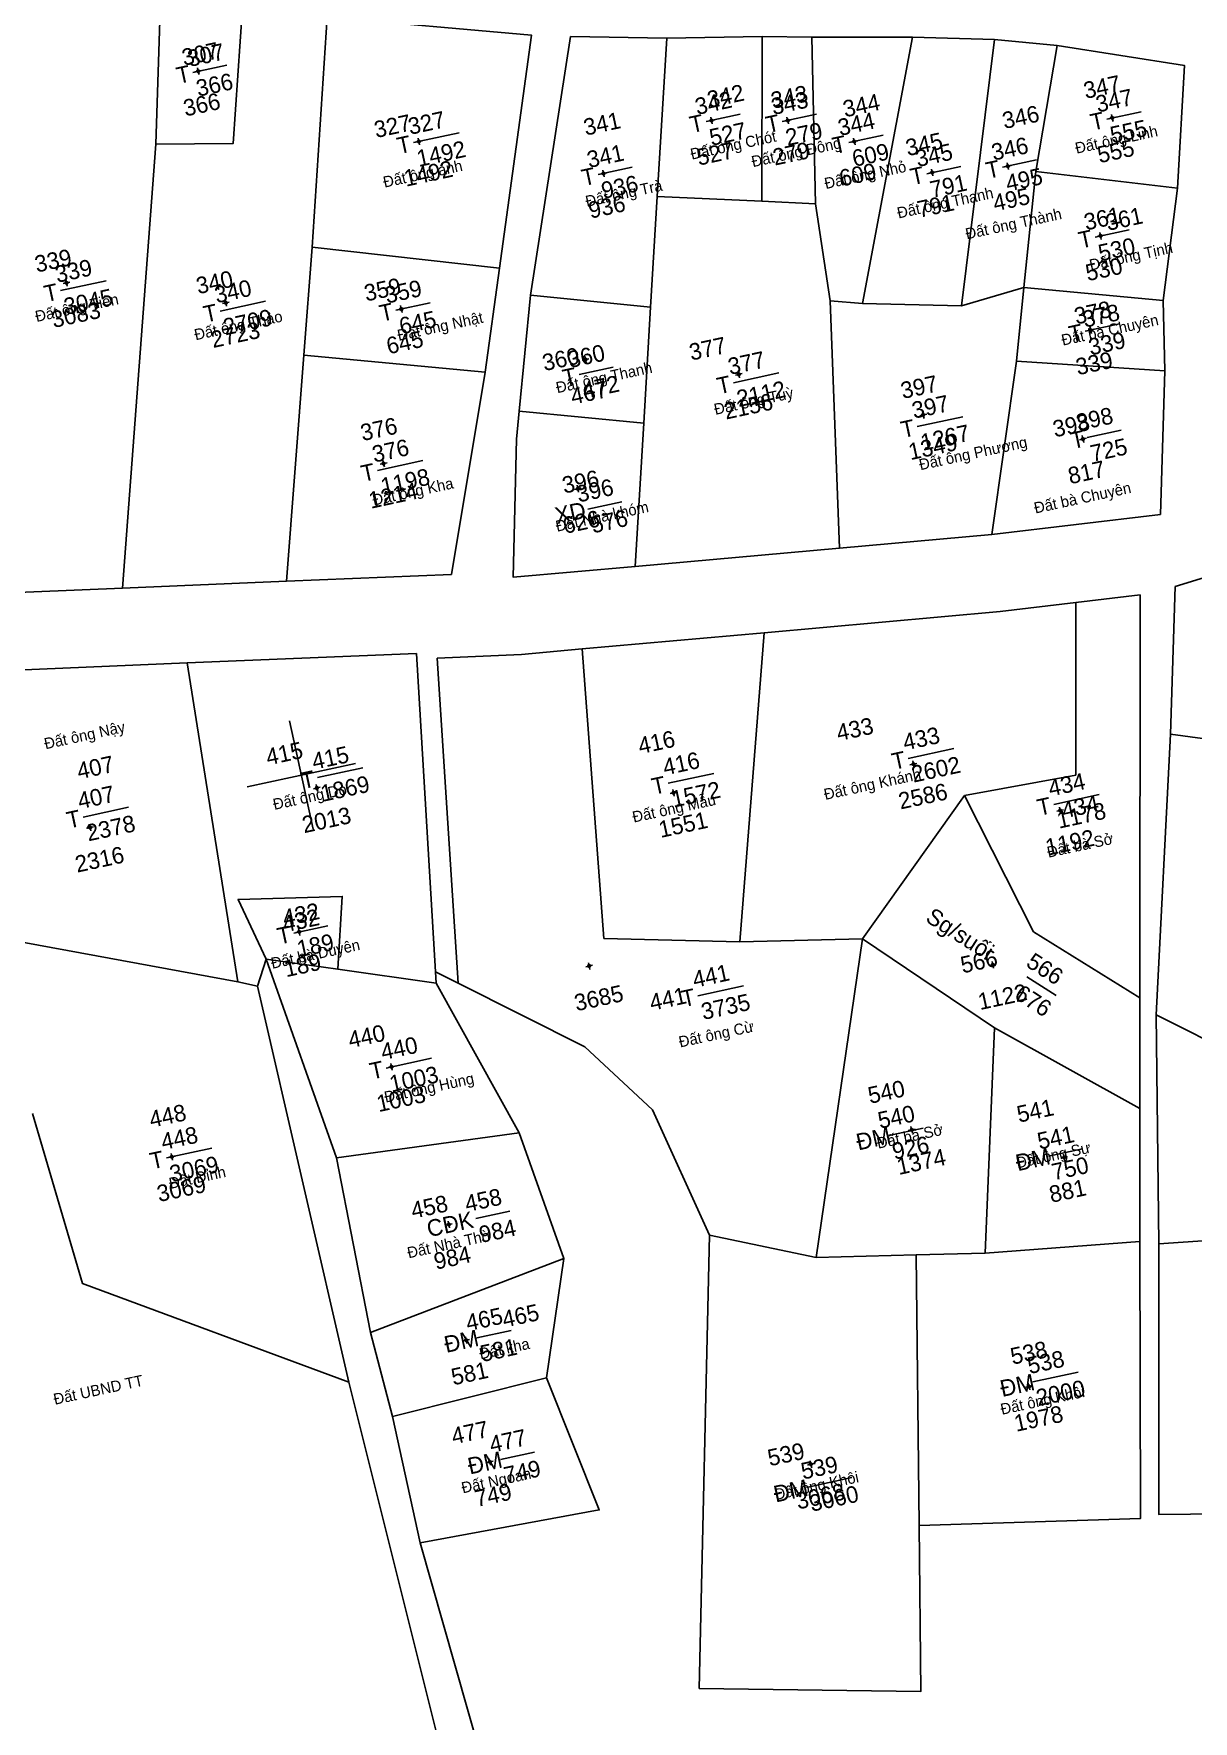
# Model space of a CAD drawing. Extents: x 537054 to 538409, y 1836408 to 1837892.
# Drawn here: x 537497.6 to 537707, y 1836934.9 to 1837239.7 of the extents above; entities that cross this region are included whole.
import ezdxf

# ---------------------------------------------------------------- set-up
doc = ezdxf.new("R2010")
doc.units = 0
for name, color, linetype in [('Level 11', 7, 'Continuous'), ('Level 15', 7, 'Continuous'), ('Level 2', 7, 'Continuous'), ('Level 22', 7, 'Continuous'), ('Level 45', 7, 'Continuous'), ('Level 56', 7, 'Continuous'), ('Level 63', 7, 'Continuous')]:
    doc.layers.add(name, color=color, linetype=linetype)

msp = doc.modelspace()

# ---------------------------------------------------------------- linework, layer by layer
at = {"layer": 'Level 11'}
for p, q in [((537527, 1837232.85), (537526.68, 1837232.79)), ((537527.23, 1837233.22), (537527, 1837232.85)), ((537527, 1837232.85), (537527.36, 1837232.62)), ((537527.17, 1837233.52), (537527.23, 1837233.22)), ((537527.6, 1837232.98), (537527.23, 1837233.22)), ((537527.36, 1837232.62), (537527.6, 1837232.98)), ((537527.36, 1837232.62), (537527.43, 1837232.31)), ((537527.91, 1837233.05), (537527.6, 1837232.98)), ((537619.69, 1837223.97), (537619.38, 1837223.91)), ((537619.92, 1837224.34), (537619.69, 1837223.97)), ((537619.69, 1837223.97), (537620.06, 1837223.74)), ((537619.86, 1837224.65), (537619.92, 1837224.34)), ((537620.29, 1837224.1), (537619.92, 1837224.34)), ((537620.06, 1837223.74), (537620.29, 1837224.1)), ((537620.06, 1837223.74), (537620.12, 1837223.43)), ((537620.6, 1837224.17), (537620.29, 1837224.1)), ((537633.44, 1837223.98), (537633.13, 1837223.91)), ((537633.67, 1837224.34), (537633.44, 1837223.98)), ((537633.44, 1837223.98), (537633.81, 1837223.74)), ((537633.61, 1837224.65), (537633.67, 1837224.34)), ((537634.04, 1837224.11), (537633.67, 1837224.34)), ((537633.81, 1837223.74), (537634.04, 1837224.11)), ((537633.81, 1837223.74), (537633.87, 1837223.44)), ((537634.35, 1837224.17), (537634.04, 1837224.11)), ((537692.05, 1837224.42), (537691.74, 1837224.35)), ((537692.29, 1837224.78), (537692.05, 1837224.42)), ((537692.05, 1837224.42), (537692.42, 1837224.18)), ((537692.23, 1837225.09), (537692.29, 1837224.78)), ((537692.66, 1837224.55), (537692.29, 1837224.78)), ((537692.42, 1837224.18), (537692.66, 1837224.55)), ((537692.42, 1837224.18), (537692.49, 1837223.87)), ((537692.97, 1837224.61), (537692.66, 1837224.55)), ((537566.83, 1837220.17), (537566.52, 1837220.11)), ((537567.07, 1837220.54), (537566.83, 1837220.17)), ((537566.83, 1837220.17), (537567.2, 1837219.94)), ((537567, 1837220.85), (537567.07, 1837220.54)), ((537567.43, 1837220.3), (537567.07, 1837220.54)), ((537567.2, 1837219.94), (537567.43, 1837220.3)), ((537567.2, 1837219.94), (537567.26, 1837219.63)), ((537567.75, 1837220.37), (537567.43, 1837220.3)), ((537645.47, 1837220.18), (537645.17, 1837220.11)), ((537645.71, 1837220.55), (537645.47, 1837220.18)), ((537645.47, 1837220.18), (537645.84, 1837219.94)), ((537645.64, 1837220.86), (537645.71, 1837220.55)), ((537646.07, 1837220.31), (537645.71, 1837220.55)), ((537645.84, 1837219.94), (537646.07, 1837220.31)), ((537645.84, 1837219.94), (537645.9, 1837219.63)), ((537646.38, 1837220.38), (537646.07, 1837220.31)), ((537673.37, 1837216.39), (537673.43, 1837216.08)), ((537600.16, 1837214.4), (537599.85, 1837214.33)), ((537600.4, 1837214.77), (537600.16, 1837214.4)), ((537600.16, 1837214.4), (537600.53, 1837214.16)), ((537600.33, 1837215.07), (537600.4, 1837214.77)), ((537600.76, 1837214.53), (537600.4, 1837214.77)), ((537600.53, 1837214.16), (537600.76, 1837214.53)), ((537600.53, 1837214.16), (537600.59, 1837213.86)), ((537601.08, 1837214.6), (537600.76, 1837214.53)), ((537659.52, 1837214.56), (537659.21, 1837214.49)), ((537659.76, 1837214.93), (537659.52, 1837214.56)), ((537659.52, 1837214.56), (537659.89, 1837214.32)), ((537659.69, 1837215.24), (537659.76, 1837214.93)), ((537660.13, 1837214.69), (537659.76, 1837214.93)), ((537659.89, 1837214.32), (537660.13, 1837214.69)), ((537659.89, 1837214.32), (537659.96, 1837214.01)), ((537660.44, 1837214.76), (537660.13, 1837214.69)), ((537673.2, 1837215.71), (537672.89, 1837215.64)), ((537673.43, 1837216.08), (537673.2, 1837215.71)), ((537673.2, 1837215.71), (537673.56, 1837215.47)), ((537673.8, 1837215.84), (537673.43, 1837216.08)), ((537673.56, 1837215.47), (537673.8, 1837215.84)), ((537673.56, 1837215.47), (537673.63, 1837215.16)), ((537674.11, 1837215.91), (537673.8, 1837215.84)), ((537689.91, 1837203.11), (537689.61, 1837203.05)), ((537690.15, 1837203.48), (537689.91, 1837203.11)), ((537689.91, 1837203.11), (537690.28, 1837202.88)), ((537690.08, 1837203.79), (537690.15, 1837203.48)), ((537690.52, 1837203.24), (537690.15, 1837203.48)), ((537690.28, 1837202.88), (537690.52, 1837203.24)), ((537690.28, 1837202.88), (537690.35, 1837202.56)), ((537690.82, 1837203.31), (537690.52, 1837203.24)), ((537503.43, 1837195.03), (537503.19, 1837194.66)), ((537503.36, 1837195.34), (537503.43, 1837195.03)), ((537503.8, 1837194.79), (537503.43, 1837195.03)), ((537503.19, 1837194.66), (537502.89, 1837194.59)), ((537503.19, 1837194.66), (537503.56, 1837194.42)), ((537503.56, 1837194.42), (537503.8, 1837194.79)), ((537503.56, 1837194.42), (537503.63, 1837194.11)), ((537504.1, 1837194.86), (537503.8, 1837194.79)), ((537531.98, 1837191.04), (537531.68, 1837190.98)), ((537532.22, 1837191.41), (537531.98, 1837191.04)), ((537531.98, 1837191.04), (537532.35, 1837190.81)), ((537532.15, 1837191.72), (537532.22, 1837191.41)), ((537532.59, 1837191.17), (537532.22, 1837191.41)), ((537532.35, 1837190.81), (537532.59, 1837191.17)), ((537532.35, 1837190.81), (537532.42, 1837190.5)), ((537532.89, 1837191.24), (537532.59, 1837191.17)), ((537563.66, 1837189.91), (537563.35, 1837189.85)), ((537563.9, 1837190.28), (537563.66, 1837189.91)), ((537563.66, 1837189.91), (537564.03, 1837189.68)), ((537563.83, 1837190.6), (537563.9, 1837190.28)), ((537564.27, 1837190.05), (537563.9, 1837190.28)), ((537564.03, 1837189.68), (537564.27, 1837190.05)), ((537564.03, 1837189.68), (537564.1, 1837189.36)), ((537564.58, 1837190.11), (537564.27, 1837190.05)), ((537688.15, 1837186.12), (537687.83, 1837186.05)), ((537688.39, 1837186.49), (537688.15, 1837186.12)), ((537688.15, 1837186.12), (537688.52, 1837185.88)), ((537688.32, 1837186.8), (537688.39, 1837186.49)), ((537688.75, 1837186.25), (537688.39, 1837186.49)), ((537688.52, 1837185.88), (537688.75, 1837186.25)), ((537688.52, 1837185.88), (537688.58, 1837185.57)), ((537689.07, 1837186.32), (537688.75, 1837186.25)), ((537596.93, 1837180.81), (537596.62, 1837180.74)), ((537597.17, 1837181.18), (537596.93, 1837180.81)), ((537596.93, 1837180.81), (537597.3, 1837180.57)), ((537597.1, 1837181.49), (537597.17, 1837181.18)), ((537597.54, 1837180.94), (537597.17, 1837181.18)), ((537597.3, 1837180.57), (537597.54, 1837180.94)), ((537597.3, 1837180.57), (537597.37, 1837180.26)), ((537597.85, 1837181.01), (537597.54, 1837180.94)), ((537624.61, 1837178.12), (537624.31, 1837178.06)), ((537624.85, 1837178.49), (537624.61, 1837178.12)), ((537624.61, 1837178.12), (537624.98, 1837177.88)), ((537624.79, 1837178.79), (537624.85, 1837178.49)), ((537625.22, 1837178.25), (537624.85, 1837178.49)), ((537624.98, 1837177.88), (537625.22, 1837178.25)), ((537624.98, 1837177.88), (537625.05, 1837177.58)), ((537625.52, 1837178.32), (537625.22, 1837178.25)), ((537657.92, 1837170.79), (537657.61, 1837170.72)), ((537658.16, 1837171.15), (537657.92, 1837170.79)), ((537657.92, 1837170.79), (537658.29, 1837170.55)), ((537658.1, 1837171.46), (537658.16, 1837171.15)), ((537658.53, 1837170.92), (537658.16, 1837171.15)), ((537658.29, 1837170.55), (537658.53, 1837170.92)), ((537658.29, 1837170.55), (537658.36, 1837170.24)), ((537658.84, 1837170.98), (537658.53, 1837170.92)), ((537686.76, 1837166.44), (537686.46, 1837166.38)), ((537687, 1837166.81), (537686.76, 1837166.44)), ((537686.76, 1837166.44), (537687.13, 1837166.2)), ((537686.93, 1837167.12), (537687, 1837166.81)), ((537687.36, 1837166.57), (537687, 1837166.81)), ((537687.13, 1837166.2), (537687.36, 1837166.57)), ((537687.13, 1837166.2), (537687.19, 1837165.89)), ((537687.67, 1837166.64), (537687.36, 1837166.57)), ((537560.46, 1837162.01), (537560.15, 1837161.94)), ((537560.7, 1837162.38), (537560.46, 1837162.01)), ((537560.46, 1837162.01), (537560.83, 1837161.77)), ((537560.63, 1837162.69), (537560.7, 1837162.38)), ((537561.07, 1837162.14), (537560.7, 1837162.38)), ((537560.83, 1837161.77), (537561.07, 1837162.14)), ((537560.83, 1837161.77), (537560.9, 1837161.46)), ((537561.38, 1837162.21), (537561.07, 1837162.14)), ((537595.53, 1837157.47), (537595.22, 1837157.4)), ((537595.77, 1837157.84), (537595.53, 1837157.47)), ((537595.53, 1837157.47), (537595.9, 1837157.23)), ((537595.7, 1837158.15), (537595.77, 1837157.84)), ((537596.13, 1837157.6), (537595.77, 1837157.84)), ((537595.9, 1837157.23), (537596.13, 1837157.6)), ((537595.9, 1837157.23), (537595.96, 1837156.92)), ((537596.45, 1837157.67), (537596.13, 1837157.6)), ((537656.13, 1837107.71), (537655.82, 1837107.64)), ((537656.37, 1837108.08), (537656.13, 1837107.71)), ((537656.13, 1837107.71), (537656.5, 1837107.47)), ((537656.31, 1837108.38), (537656.37, 1837108.08)), ((537656.74, 1837107.84), (537656.37, 1837108.08)), ((537656.5, 1837107.47), (537656.74, 1837107.84)), ((537656.5, 1837107.47), (537656.57, 1837107.17)), ((537657.05, 1837107.91), (537656.74, 1837107.84)), ((537548.66, 1837103.79), (537548.42, 1837103.42)), ((537548.6, 1837104.09), (537548.66, 1837103.79)), ((537549.03, 1837103.55), (537548.66, 1837103.79)), ((537548.79, 1837103.18), (537549.03, 1837103.55)), ((537549.33, 1837103.62), (537549.03, 1837103.55)), ((537548.42, 1837103.42), (537548.12, 1837103.35)), ((537548.42, 1837103.42), (537548.79, 1837103.18)), ((537548.79, 1837103.18), (537548.86, 1837102.88)), ((537612.82, 1837102.57), (537612.51, 1837102.5)), ((537613.06, 1837102.94), (537612.82, 1837102.57)), ((537612.82, 1837102.57), (537613.19, 1837102.33)), ((537612.99, 1837103.24), (537613.06, 1837102.94)), ((537613.43, 1837102.7), (537613.06, 1837102.94)), ((537613.19, 1837102.33), (537613.43, 1837102.7)), ((537613.19, 1837102.33), (537613.26, 1837102.03)), ((537613.74, 1837102.77), (537613.43, 1837102.7)), ((537682.67, 1837099.35), (537682.36, 1837099.28)), ((537682.9, 1837099.72), (537682.67, 1837099.35)), ((537682.67, 1837099.35), (537683.03, 1837099.11)), ((537682.84, 1837100.03), (537682.9, 1837099.72)), ((537683.27, 1837099.48), (537682.9, 1837099.72)), ((537683.03, 1837099.11), (537683.27, 1837099.48)), ((537683.03, 1837099.11), (537683.1, 1837098.8)), ((537683.57, 1837099.54), (537683.27, 1837099.48)), ((537507.44, 1837096.3), (537507.14, 1837096.24)), ((537507.68, 1837096.67), (537507.44, 1837096.3)), ((537507.44, 1837096.3), (537507.81, 1837096.06)), ((537507.61, 1837096.98), (537507.68, 1837096.67)), ((537508.05, 1837096.43), (537507.68, 1837096.67)), ((537507.81, 1837096.06), (537508.05, 1837096.43)), ((537507.81, 1837096.06), (537507.88, 1837095.75)), ((537508.35, 1837096.5), (537508.05, 1837096.43)), ((537545.2, 1837077.42), (537544.89, 1837077.36)), ((537545.43, 1837077.79), (537545.2, 1837077.42)), ((537545.2, 1837077.42), (537545.56, 1837077.19)), ((537545.37, 1837078.11), (537545.43, 1837077.79)), ((537545.8, 1837077.55), (537545.43, 1837077.79)), ((537545.56, 1837077.19), (537545.8, 1837077.55)), ((537545.56, 1837077.19), (537545.63, 1837076.87)), ((537546.11, 1837077.62), (537545.8, 1837077.55)), ((537597.59, 1837071.27), (537597.29, 1837071.21)), ((537597.83, 1837071.64), (537597.59, 1837071.27)), ((537597.59, 1837071.27), (537597.96, 1837071.04)), ((537597.77, 1837071.94), (537597.83, 1837071.64)), ((537598.2, 1837071.4), (537597.83, 1837071.64)), ((537597.96, 1837071.04), (537598.2, 1837071.4)), ((537597.96, 1837071.04), (537598.03, 1837070.73)), ((537598.5, 1837071.47), (537598.2, 1837071.4)), ((537670.49, 1837071.48), (537670.19, 1837071.42)), ((537670.73, 1837071.85), (537670.49, 1837071.48)), ((537670.49, 1837071.48), (537670.86, 1837071.24)), ((537670.66, 1837072.15), (537670.73, 1837071.85)), ((537671.1, 1837071.61), (537670.73, 1837071.85)), ((537670.86, 1837071.24), (537671.1, 1837071.61)), ((537670.86, 1837071.24), (537670.93, 1837070.94)), ((537671.4, 1837071.68), (537671.1, 1837071.61)), ((537561.9, 1837053.05), (537561.59, 1837052.98)), ((537562.13, 1837053.42), (537561.9, 1837053.05)), ((537561.9, 1837053.05), (537562.26, 1837052.81)), ((537562.07, 1837053.72), (537562.13, 1837053.42)), ((537562.5, 1837053.18), (537562.13, 1837053.42)), ((537562.26, 1837052.81), (537562.5, 1837053.18)), ((537562.26, 1837052.81), (537562.33, 1837052.51)), ((537562.81, 1837053.25), (537562.5, 1837053.18)), ((537655.83, 1837041.7), (537655.52, 1837041.63)), ((537656.06, 1837042.06), (537655.83, 1837041.7)), ((537655.83, 1837041.7), (537656.2, 1837041.46)), ((537656, 1837042.37), (537656.06, 1837042.06)), ((537656.43, 1837041.83), (537656.06, 1837042.06)), ((537656.2, 1837041.46), (537656.43, 1837041.83)), ((537656.2, 1837041.46), (537656.26, 1837041.16)), ((537656.74, 1837041.89), (537656.43, 1837041.83)), ((537522.22, 1837036.81), (537521.91, 1837036.74)), ((537522.46, 1837037.18), (537522.22, 1837036.81)), ((537522.22, 1837036.81), (537522.59, 1837036.57)), ((537522.39, 1837037.48), (537522.46, 1837037.18)), ((537522.83, 1837036.94), (537522.46, 1837037.18)), ((537522.59, 1837036.57), (537522.83, 1837036.94)), ((537522.59, 1837036.57), (537522.65, 1837036.27)), ((537523.14, 1837037.01), (537522.83, 1837036.94)), ((537683.36, 1837036.67), (537683.04, 1837036.6)), ((537683.6, 1837037.04), (537683.36, 1837036.67)), ((537683.36, 1837036.67), (537683.73, 1837036.43)), ((537683.53, 1837037.34), (537683.6, 1837037.04)), ((537683.96, 1837036.8), (537683.6, 1837037.04)), ((537683.73, 1837036.43), (537683.96, 1837036.8)), ((537684.28, 1837036.87), (537683.96, 1837036.8)), ((537683.73, 1837036.43), (537683.79, 1837036.13)), ((537572.23, 1837024.59), (537571.93, 1837024.52)), ((537572.47, 1837024.96), (537572.23, 1837024.59)), ((537572.23, 1837024.59), (537572.6, 1837024.35)), ((537572.41, 1837025.26), (537572.47, 1837024.96)), ((537572.84, 1837024.72), (537572.47, 1837024.96)), ((537572.6, 1837024.35), (537572.84, 1837024.72)), ((537572.6, 1837024.35), (537572.67, 1837024.05)), ((537573.14, 1837024.79), (537572.84, 1837024.72)), ((537575.36, 1837003.71), (537575.05, 1837003.64)), ((537575.6, 1837004.08), (537575.36, 1837003.71)), ((537575.36, 1837003.71), (537575.73, 1837003.47)), ((537575.53, 1837004.39), (537575.6, 1837004.08)), ((537575.97, 1837003.84), (537575.6, 1837004.08)), ((537575.73, 1837003.47), (537575.97, 1837003.84)), ((537575.73, 1837003.47), (537575.8, 1837003.16)), ((537576.28, 1837003.91), (537575.97, 1837003.84)), ((537677.01, 1836995.32), (537676.71, 1836995.26)), ((537677.25, 1836995.69), (537677.01, 1836995.32)), ((537677.01, 1836995.32), (537677.38, 1836995.08)), ((537677.18, 1836995.99), (537677.25, 1836995.69)), ((537677.62, 1836995.45), (537677.25, 1836995.69)), ((537677.38, 1836995.08), (537677.62, 1836995.45)), ((537677.38, 1836995.08), (537677.44, 1836994.78)), ((537677.92, 1836995.52), (537677.62, 1836995.45)), ((537579.62, 1836981.73), (537579.3, 1836981.66)), ((537579.85, 1836982.1), (537579.62, 1836981.73)), ((537579.62, 1836981.73), (537579.98, 1836981.49)), ((537579.79, 1836982.41), (537579.85, 1836982.1)), ((537580.22, 1836981.86), (537579.85, 1836982.1)), ((537579.98, 1836981.49), (537580.22, 1836981.86)), ((537580.53, 1836981.93), (537580.22, 1836981.86)), ((537637.87, 1836981.65), (537637.64, 1836981.29)), ((537637.81, 1836981.97), (537637.87, 1836981.65)), ((537638.24, 1836981.42), (537637.87, 1836981.65)), ((537579.98, 1836981.49), (537580.05, 1836981.18)), ((537637.64, 1836981.29), (537637.32, 1836981.22)), ((537637.64, 1836981.29), (537638, 1836981.05)), ((537638, 1836981.05), (537638.24, 1836981.42)), ((537638, 1836981.05), (537638.07, 1836980.74)), ((537638.55, 1836981.48), (537638.24, 1836981.42))]:
    msp.add_line(p, q, dxfattribs=at)
for centre in [(537527.3, 1837232.92), (537619.99, 1837224.04), (537633.74, 1837224.04), (537692.36, 1837224.48), (537567.13, 1837220.24), (537645.77, 1837220.24), (537600.46, 1837214.46), (537659.82, 1837214.62), (537673.5, 1837215.78), (537690.21, 1837203.18), (537503.49, 1837194.72), (537532.28, 1837191.11), (537563.97, 1837189.98), (537688.45, 1837186.18), (537597.24, 1837180.88), (537624.92, 1837178.19), (537658.23, 1837170.85), (537687.06, 1837166.51), (537560.76, 1837162.08), (537595.83, 1837157.53), (537656.44, 1837107.77), (537548.73, 1837103.49), (537613.13, 1837102.64), (537682.97, 1837099.41), (537507.75, 1837096.37), (537545.5, 1837077.49), (537597.9, 1837071.34), (537670.79, 1837071.55), (537562.2, 1837053.11), (537656.13, 1837041.76), (537522.52, 1837036.88), (537683.66, 1837036.74), (537572.54, 1837024.66), (537575.66, 1837003.77), (537677.31, 1836995.39), (537579.92, 1836981.8), (537637.94, 1836981.35)]:
    msp.add_circle(centre, 0.075, dxfattribs=at)
at = {"layer": 'Level 15'}
for p, q in [((537526.32, 1837232.71), (537532.48, 1837234.04)), ((537691.38, 1837224.28), (537697.54, 1837225.61)), ((537619.01, 1837223.84), (537625.17, 1837225.17)), ((537632.76, 1837223.83), (537638.92, 1837225.16)), ((537566.16, 1837220.03), (537574.38, 1837221.8)), ((537644.79, 1837220.04), (537650.95, 1837221.37)), ((537672.52, 1837215.57), (537678.68, 1837216.9)), ((537599.49, 1837214.26), (537605.65, 1837215.59)), ((537658.85, 1837214.42), (537665.01, 1837215.75)), ((537689.24, 1837202.98), (537695.4, 1837204.31)), ((537502.43, 1837193.3), (537510.64, 1837195.07)), ((537531.22, 1837189.61), (537539.43, 1837191.38)), ((537563, 1837189.78), (537569.15, 1837191.11)), ((537687.48, 1837185.99), (537693.64, 1837187.31)), ((537596.07, 1837178.13), (537602.23, 1837179.46)), ((537623.93, 1837176.66), (537632.14, 1837178.44)), ((537657.14, 1837168.75), (537665.35, 1837170.53)), ((537687.81, 1837166.77), (537693.97, 1837168.1)), ((537559.66, 1837160.82), (537567.87, 1837162.6)), ((537597.62, 1837153.86), (537603.78, 1837155.19)), ((537655.51, 1837108.84), (537663.72, 1837110.61)), ((537548.8, 1837105.36), (537557.01, 1837107.14)), ((537612.16, 1837104.33), (537620.37, 1837106.1)), ((537681.77, 1837100.52), (537689.98, 1837102.3)), ((537506.49, 1837098.24), (537514.7, 1837100.01)), ((537544.53, 1837077.29), (537550.69, 1837078.62)), ((537617.53, 1837065.98), (537625.74, 1837067.75)), ((537676.9, 1837069.4), (537682.19, 1837065.99)), ((537561.23, 1837052.91), (537569.44, 1837054.68)), ((537652.03, 1837040.75), (537658.19, 1837042.08)), ((537521.54, 1837036.67), (537529.75, 1837038.45)), ((537680.83, 1837037.01), (537686.99, 1837038.34)), ((537577.43, 1837025.71), (537583.58, 1837027.04)), ((537577.62, 1837004.2), (537583.78, 1837005.53)), ((537678.01, 1836996.23), (537686.22, 1836998.01)), ((537581.88, 1836982.23), (537588.04, 1836983.56)), ((537637.11, 1836977.17), (537645.32, 1836978.95))]:
    msp.add_line(p, q, dxfattribs=at)
at = {"layer": 'Level 22'}
for points in [[(537520.45, 1837245.86), (537519.61, 1837219.74)], [(537519.61, 1837219.74), (537533.6, 1837219.88), (537535.31, 1837244.43)], [(537550.6, 1837242.67), (537547.89, 1837201.18)], [(537581.72, 1837197.39), (537587.5, 1837239.41), (537550.6, 1837242.67)], [(537611.89, 1837238.87), (537594.54, 1837239.17), (537587.29, 1837192.5)], [(537610.19, 1837210.31), (537611.89, 1837238.87)], [(537629.12, 1837239.18), (537611.89, 1837238.87)], [(537629.06, 1837209.43), (537629.12, 1837239.18)], [(537638.11, 1837239.07), (537629.12, 1837239.18)], [(537656.27, 1837239.08), (537638.11, 1837239.07)], [(537638.73, 1837208.98), (537638.11, 1837239.07)], [(537647.22, 1837190.99), (537656.27, 1837239.08)], [(537671.07, 1837238.68), (537656.27, 1837239.08)], [(537665.15, 1837190.56), (537671.07, 1837238.68)], [(537682.38, 1837237.57), (537671.07, 1837238.68)], [(537678.53, 1837214.79), (537682.38, 1837237.57)], [(537704.15, 1837211.8), (537705.39, 1837233.97), (537682.38, 1837237.57)], [(537519.61, 1837219.74), (537513.6, 1837139.58)], [(537678.53, 1837214.79), (537676.36, 1837193.86)], [(537704.15, 1837211.8), (537678.53, 1837214.79)], [(537608.99, 1837190.34), (537610.19, 1837210.31)], [(537629.06, 1837209.43), (537610.19, 1837210.31)], [(537701.55, 1837191.5), (537704.15, 1837211.8)], [(537638.73, 1837208.98), (537629.06, 1837209.43)], [(537641.43, 1837191.48), (537638.73, 1837208.98)], [(537547.89, 1837201.18), (537546.38, 1837181.64)], [(537547.89, 1837201.18), (537581.72, 1837197.39)], [(537579.09, 1837178.59), (537581.72, 1837197.39)], [(537587.29, 1837192.5), (537585.23, 1837171.51)], [(537587.29, 1837192.5), (537608.99, 1837190.34)], [(537676.36, 1837193.86), (537665.15, 1837190.56)], [(537675.03, 1837180.59), (537676.36, 1837193.86)], [(537676.36, 1837193.86), (537701.55, 1837191.5)], [(537607.74, 1837169.38), (537608.99, 1837190.34)], [(537641.43, 1837191.48), (537647.22, 1837190.99)], [(537643.1, 1837146.82), (537641.43, 1837191.48)], [(537647.22, 1837190.99), (537665.15, 1837190.56)], [(537701.82, 1837178.8), (537701.55, 1837191.5)], [(537546.38, 1837181.64), (537543.21, 1837140.81)], [(537546.38, 1837181.64), (537579.09, 1837178.59)], [(537675.03, 1837180.59), (537670.58, 1837149.27)], [(537675.03, 1837180.59), (537701.82, 1837178.8)], [(537573.05, 1837142.06), (537579.09, 1837178.59)], [(537701.05, 1837152.86), (537701.82, 1837178.8)], [(537585.23, 1837171.51), (537584.74, 1837166.48)], [(537585.23, 1837171.51), (537607.74, 1837169.38)], [(537606.19, 1837143.51), (537607.74, 1837169.38)], [(537584.74, 1837166.48), (537584.18, 1837141.55), (537606.19, 1837143.51)], [(537670.58, 1837149.27), (537701.05, 1837152.86)], [(537643.1, 1837146.82), (537670.58, 1837149.27)], [(537606.19, 1837143.51), (537643.1, 1837146.82)], [(537703.7, 1837139.89), (537727.08, 1837147.01)], [(537543.21, 1837140.81), (537513.6, 1837139.58)], [(537573.05, 1837142.06), (537543.21, 1837140.81)], [(537513.6, 1837139.58), (537488.79, 1837138.55), (537484.56, 1837138.55)], [(537685.77, 1837136.96), (537697.4, 1837138.34)], [(537697.4, 1837138.34), (537697.35, 1837065.6)], [(537703.7, 1837139.89), (537702.84, 1837113.22)], [(537629.48, 1837131.53), (537672.13, 1837135.36), (537685.77, 1837136.96)], [(537665.64, 1837102.12), (537685.75, 1837105.82), (537685.77, 1837136.96)], [(537596.65, 1837128.59), (537629.48, 1837131.53)], [(537625.11, 1837075.71), (537629.48, 1837131.53)], [(537596.65, 1837128.59), (537585.66, 1837127.61), (537570.45, 1837126.92)], [(537596.65, 1837128.59), (537600.54, 1837076.32), (537625.11, 1837075.71)], [(537525.27, 1837126.06), (537488.76, 1837124.54), (537482.47, 1837124.55)], [(537566.73, 1837127.78), (537525.27, 1837126.06)], [(537534.45, 1837068.5), (537525.27, 1837126.06)], [(537570.13, 1837070.27), (537566.73, 1837127.78)], [(537570.45, 1837126.92), (537574.2, 1837068.23)], [(537702.84, 1837113.22), (537700.27, 1837062.54)], [(537702.84, 1837113.22), (537733.53, 1837109.05)], [(537647.24, 1837076.23), (537665.64, 1837102.12)], [(537665.64, 1837102.12), (537678.1, 1837077.52), (537697.35, 1837065.6)], [(537552.48, 1837070.75), (537553.31, 1837083.89), (537534.5, 1837083.37), (537539.54, 1837072.59)], [(537534.45, 1837068.5), (537487.92, 1837077.01)], [(537625.11, 1837075.71), (537647.24, 1837076.23)], [(537638.9, 1837018.71), (537647.24, 1837076.23)], [(537671.11, 1837060.18), (537647.24, 1837076.23)], [(537539.54, 1837072.59), (537537.98, 1837067.7)], [(537539.54, 1837072.59), (537552.23, 1837036.7)], [(537552.48, 1837070.75), (537539.54, 1837072.59)], [(537570.25, 1837068.22), (537552.48, 1837070.75)], [(537570.25, 1837068.22), (537570.13, 1837070.27)], [(537570.13, 1837070.27), (537574.2, 1837068.23)], [(537534.45, 1837068.5), (537537.98, 1837067.7)], [(537537.98, 1837067.7), (537554.5, 1836996.2)], [(537585.22, 1837041.21), (537570.25, 1837068.22)], [(537574.2, 1837068.23), (537597.08, 1837056.74), (537609.3, 1837045.37), (537619.61, 1837022.74)], [(537697.35, 1837065.6), (537697.33, 1837045.59)], [(537700.27, 1837062.54), (537730.03, 1837047.58)], [(537700.27, 1837062.54), (537700.75, 1837021.15)], [(537669.4, 1837019.45), (537671.11, 1837060.18)], [(537697.33, 1837045.59), (537671.11, 1837060.18)], [(537697.33, 1837045.59), (537697.32, 1837021.59)], [(537554.5, 1836996.2), (537506.37, 1837013.98), (537497.38, 1837044.7)], [(537552.23, 1837036.7), (537585.22, 1837041.21)], [(537593.29, 1837018.52), (537585.22, 1837041.21)], [(537552.23, 1837036.7), (537558.37, 1837005.17)], [(537657.49, 1836970.31), (537657.76, 1836940.31), (537617.76, 1836940.87), (537619.61, 1837022.74)], [(537619.61, 1837022.74), (537638.9, 1837018.71)], [(537697.32, 1837021.59), (537697.47, 1836971.58), (537657.49, 1836970.31)], [(537697.32, 1837021.59), (537669.4, 1837019.45)], [(537700.75, 1837021.15), (537700.73, 1836972.3), (537729.22, 1836972.59), (537726.63, 1837015.41), (537719.25, 1837022.42), (537700.75, 1837021.15)], [(537558.37, 1837005.17), (537593.29, 1837018.52)], [(537590.21, 1836996.99), (537593.29, 1837018.52)], [(537656.91, 1837019.15), (537638.9, 1837018.71)], [(537669.4, 1837019.45), (537656.91, 1837019.15)], [(537657.49, 1836970.31), (537656.91, 1837019.15)], [(537558.37, 1837005.17), (537562.4, 1836989.97)], [(537562.4, 1836989.97), (537590.21, 1836996.99)], [(537567.37, 1836967.15), (537599.72, 1836973.12), (537590.21, 1836996.99)], [(537554.5, 1836996.2), (537573.94, 1836918.39), (537557.34, 1836899.63), (537533.13, 1836869.26)], [(537562.4, 1836989.97), (537567.37, 1836967.15)], [(537567.37, 1836967.15), (537580.14, 1836922.3), (537574.02, 1836898.05), (537548.21, 1836863.51)]]:
    msp.add_lwpolyline(points, dxfattribs=at)
at = {"layer": 'Level 63'}
for p, q in [((537548.02, 1837096.05), (537543.8, 1837115.6)), ((537536.13, 1837103.71), (537555.68, 1837107.93))]:
    msp.add_line(p, q, dxfattribs=at)

# ---------------------------------------------------------------- texts
at = {"layer": 'Level 15'}
for s, rotation, p in [('307', 12.1827, (537524.69, 1837233.89)), ('T', 12.1827, (537523.71, 1837230.61)), ('366', 12.1827, (537527.27, 1837228.31)), ('342', 12.1827, (537617.37, 1837225.02)), ('343', 12.1827, (537631.13, 1837225.01)), ('347', 12.1827, (537689.74, 1837225.46)), ('327', 12.1827, (537565.55, 1837221.43)), ('344', 12.1827, (537643.17, 1837221.23)), ('T', 12.1827, (537688.76, 1837222.18)), ('T', 12.1827, (537616.39, 1837221.74)), ('527', 12.1827, (537619.96, 1837219.44)), ('T', 12.1827, (537630.15, 1837221.73)), ('279', 12.1827, (537633.71, 1837219.43)), ('555', 12.1827, (537692.33, 1837219.88)), ('T', 12.1827, (537563.55, 1837217.93)), ('1492', 12.1827, (537567.11, 1837215.63)), ('341', 12.1827, (537597.86, 1837215.44)), ('T', 12.1827, (537642.18, 1837217.94)), ('609', 12.1827, (537645.74, 1837215.64)), ('345', 12.1827, (537657.22, 1837215.61)), ('346', 12.1827, (537670.89, 1837216.76)), ('T', 12.1827, (537669.9, 1837213.47)), ('T', 12.1827, (537596.88, 1837212.16)), ('936', 12.1827, (537600.44, 1837209.86)), ('T', 12.1827, (537656.24, 1837212.33)), ('791', 12.1827, (537659.8, 1837210.03)), ('495', 12.1827, (537673.47, 1837211.18)), ('361', 12.1827, (537687.61, 1837204.16)), ('T', 12.1827, (537686.63, 1837200.88)), ('530', 12.1827, (537690.19, 1837198.58)), ('339', 12.1827, (537501.82, 1837194.7)), ('340', 12.1827, (537530.61, 1837191.01)), ('359', 12.1827, (537561.36, 1837190.96)), ('T', 12.1827, (537499.81, 1837191.2)), ('3045', 12.1827, (537503.38, 1837188.9)), ('T', 12.1827, (537528.6, 1837187.51)), ('2709', 12.1827, (537532.17, 1837185.21)), ('T', 12.1827, (537560.38, 1837187.68)), ('645', 12.1827, (537563.95, 1837185.38)), ('378', 12.1827, (537685.84, 1837187.17)), ('T', 12.1827, (537684.87, 1837183.89)), ('339', 12.1827, (537688.43, 1837181.59)), ('360', 12.1827, (537594.43, 1837179.31)), ('377', 12.1827, (537623.32, 1837178.07)), ('T', 12.1827, (537593.45, 1837176.03)), ('472', 12.1827, (537597.02, 1837173.73)), ('T', 12.1827, (537621.31, 1837174.56)), ('2112', 12.1827, (537624.88, 1837172.26)), ('397', 12.1827, (537656.53, 1837170.16)), ('398', 12.1827, (537686.19, 1837167.96)), ('T', 12.1827, (537654.53, 1837166.66)), ('1267', 12.1827, (537658.09, 1837164.36)), ('T', 12.1827, (537685.2, 1837164.67)), ('376', 12.1827, (537559.05, 1837162.23)), ('725', 12.1827, (537688.76, 1837162.37)), ('T', 12.1827, (537557.05, 1837158.73)), ('1198', 12.1827, (537560.61, 1837156.43)), ('396', 12.1827, (537595.98, 1837155.04)), ('XD', 12.1827, (537592.07, 1837151.13)), ('576', 12.1827, (537598.57, 1837149.46)), ('433', 12.1827, (537654.9, 1837110.24)), ('415', 12.1827, (537548.19, 1837106.77)), ('416', 12.1827, (537611.55, 1837105.73)), ('T', 12.1827, (537652.89, 1837106.74)), ('T', 12.1827, (537546.19, 1837103.26)), ('2602', 12.1827, (537656.46, 1837104.44)), ('407', 12.1827, (537505.88, 1837099.64)), ('1869', 12.1827, (537549.75, 1837100.97)), ('T', 12.1827, (537609.54, 1837102.23)), ('1572', 12.1827, (537613.11, 1837099.93)), ('434', 12.1827, (537681.16, 1837101.93)), ('T', 12.1827, (537679.15, 1837098.43)), ('1178', 12.1827, (537682.72, 1837096.13)), ('T', 12.1827, (537503.88, 1837096.14)), ('2378', 12.1827, (537507.44, 1837093.84)), ('432', 12.1827, (537542.89, 1837078.47)), ('Sg/suối', 327.1827, (537658.43, 1837079.52)), ('T', 12.1827, (537541.91, 1837075.19)), ('189', 12.1827, (537545.48, 1837072.89)), ('566', 327.1827, (537676.58, 1837071.39)), ('441', 12.1827, (537616.92, 1837067.38)), ('T', 12.1827, (537614.91, 1837063.88)), ('676', 327.1827, (537674.46, 1837065.62)), ('3735', 12.1827, (537618.48, 1837061.58)), ('440', 12.1827, (537560.62, 1837054.31)), ('T', 12.1827, (537558.62, 1837050.81)), ('1003', 12.1827, (537562.18, 1837048.51)), ('540', 12.1827, (537650.39, 1837041.93)), ('448', 12.1827, (537520.93, 1837038.08)), ('ĐM', 12.1827, (537646.48, 1837038.02)), ('926', 12.1827, (537652.98, 1837036.35)), ('541', 12.1827, (537679.19, 1837038.19)), ('T', 12.1827, (537518.93, 1837034.58)), ('3069', 12.1827, (537522.49, 1837032.28)), ('ĐM', 12.1827, (537675.28, 1837034.27)), ('750', 12.1827, (537681.78, 1837032.61)), ('458', 12.1827, (537575.79, 1837026.89)), ('CDK', 12.1827, (537568.94, 1837022.35)), ('984', 12.1827, (537578.37, 1837021.31)), ('465', 12.1827, (537575.98, 1837005.38)), ('ĐM', 12.1827, (537572.07, 1837001.46)), ('581', 12.1827, (537578.57, 1836999.8)), ('538', 12.1827, (537677.4, 1836997.64)), ('ĐM', 12.1827, (537672.46, 1836993.5)), ('2000', 12.1827, (537678.96, 1836991.83)), ('477', 12.1827, (537580.24, 1836983.41)), ('ĐM', 12.1827, (537576.33, 1836979.5)), ('749', 12.1827, (537582.83, 1836977.83)), ('539', 12.1827, (537636.5, 1836978.58)), ('ĐM', 12.1827, (537631.56, 1836974.44)), ('3060', 12.1827, (537638.06, 1836972.77))]:
    msp.add_text(s, height=3, rotation=rotation, dxfattribs=at).set_placement(p)
at = {"layer": 'Level 2'}
for s, p in [('Đất ông Linh', (537685.89, 1837218.02)), ('Đất ông Chót', (537616.41, 1837216.94)), ('Đất ông Đông', (537627.44, 1837215.59)), ('Đất ông ánh', (537560.92, 1837211.89)), ('Đất ông Nhỏ', (537640.61, 1837211.64)), ('Đất ông Trà', (537597.46, 1837208.41)), ('Đất ông Thanh', (537653.74, 1837206.32)), ('Đất ông Thành', (537666.08, 1837202.54)), ('Đất ông Tịnh', (537688.46, 1837196.93)), ('Đất ông Tiên', (537498.09, 1837187.63)), ('Đất ông Thảo', (537526.82, 1837184.33)), ('Đất ông Nhật', (537563.48, 1837184.22)), ('Đất bà Chuyên', (537683.41, 1837183.36)), ('Đất ông Thanh', (537592.13, 1837174.77)), ('Đất ông Tuỳ', (537620.67, 1837170.86)), ('Đất ông Phương', (537657.7, 1837160.86)), ('Đất ông Kha', (537558.99, 1837154.48)), ('Đất bà Chuyên', (537678.46, 1837153.04)), ('Đất Nhà khóm', (537592.07, 1837149.75)), ('Đất ông Nậy', (537499.71, 1837110.47)), ('Đất ông Khánh', (537640.52, 1837101.32)), ('Đất ông Dỏ', (537541.03, 1837099.52)), ('Đất ông Mẫu', (537605.93, 1837097.23)), ('Đất bà Sở', (537680.81, 1837090.88)), ('Đất bà Duyên', (537540.66, 1837070.82)), ('Đất ông Cừ', (537614.31, 1837056.61)), ('Đất ông Hùng', (537561.12, 1837046.65)), ('Đất bà Sở', (537650.07, 1837038.33)), ('Đất ông Sự', (537675.23, 1837034.77)), ('Đất Đỉnh', (537522.25, 1837031.07)), ('Đất Nhà Thờ', (537565.28, 1837018.54)), ('Đất kha', (537578.28, 1837000.29)), ('Đất UBND TT', (537501.39, 1836992.09)), ('Đất ông Khôi', (537672.41, 1836990.28)), ('Đất Ngoan', (537575.06, 1836976.09)), ('Đất ông Khôi', (537631.6, 1836974.88))]:
    msp.add_text(s, height=2, rotation=12.1827, dxfattribs=at).set_placement(p)
at = {"layer": 'Level 45'}
for s, p in [('307', (537525.71, 1837233.68)), ('347', (537687.54, 1837227.92)), ('342', (537619.57, 1837226.28)), ('343', (537631.07, 1837226.11)), ('344', (537644.08, 1837224.58)), ('341', (537597.25, 1837221.28)), ('346', (537672.86, 1837222.48)), ('327', (537559.41, 1837220.85)), ('345', (537655.41, 1837217.58)), ('361', (537691.56, 1837204.09)), ('339', (537498.12, 1837196.55)), ('340', (537527.27, 1837192.65)), ('359', (537557.61, 1837191.33)), ('378', (537687.38, 1837186.61)), ('360', (537589.8, 1837178.76)), ('377', (537616.31, 1837180.66)), ('397', (537654.51, 1837173.73)), ('398', (537681.97, 1837166.79)), ('376', (537556.95, 1837166.12)), ('396', (537593.37, 1837156.63)), ('433', (537642.91, 1837111.94)), ('416', (537607.09, 1837109.58)), ('415', (537539.88, 1837107.55)), ('407', (537505.75, 1837105.03)), ('434', (537683.59, 1837097.96)), ('432', (537542.86, 1837077.37)), ('566', (537665.32, 1837069.99)), ('441', (537609.15, 1837063.23)), ('440', (537554.73, 1837056.48)), ('540', (537648.6, 1837046.44)), ('448', (537518.81, 1837042.11)), ('541', (537675.49, 1837043.03)), ('458', (537566.07, 1837025.68)), ('465', (537582.55, 1837006.02)), ('538', (537674.33, 1836999.32)), ('477', (537573.38, 1836984.92)), ('539', (537630.48, 1836980.98))]:
    msp.add_text(s, height=3, rotation=12.1827, dxfattribs=at).set_placement(p)
at = {"layer": 'Level 56'}
for s, p in [('366', (537524.97, 1837224.74)), ('527', (537617.66, 1837215.86)), ('279', (537631.41, 1837215.87)), ('555', (537690.03, 1837216.31)), ('1492', (537564.8, 1837212.06)), ('609', (537643.44, 1837212.07)), ('936', (537598.13, 1837206.29)), ('791', (537657.5, 1837206.45)), ('495', (537671.17, 1837207.6)), ('530', (537687.89, 1837195)), ('3083', (537501.17, 1837186.55)), ('2723', (537529.96, 1837182.93)), ('645', (537561.64, 1837181.8)), ('339', (537686.12, 1837178.01)), ('467', (537594.91, 1837172.7)), ('2156', (537622.59, 1837170.01)), ('1349', (537655.9, 1837162.68)), ('817', (537684.73, 1837158.33)), ('1214', (537558.44, 1837153.9)), ('626', (537593.5, 1837149.36)), ('2586', (537654.11, 1837099.6)), ('2013', (537546.4, 1837095.31)), ('1551', (537610.8, 1837094.46)), ('1192', (537680.64, 1837091.24)), ('2316', (537505.42, 1837088.19)), ('189', (537543.17, 1837069.31)), ('3685', (537595.57, 1837063.16)), ('1122', (537668.47, 1837063.37)), ('1003', (537559.87, 1837044.94)), ('1374', (537653.8, 1837033.59)), ('3069', (537520.2, 1837028.7)), ('881', (537681.33, 1837028.56)), ('984', (537570.21, 1837016.48)), ('581', (537573.34, 1836995.6)), ('1978', (537674.99, 1836987.21)), ('749', (537577.59, 1836973.62)), ('3068', (537635.61, 1836973.18))]:
    msp.add_text(s, height=3, rotation=12.1827, dxfattribs=at).set_placement(p)

doc.saveas('drawing.dxf')
